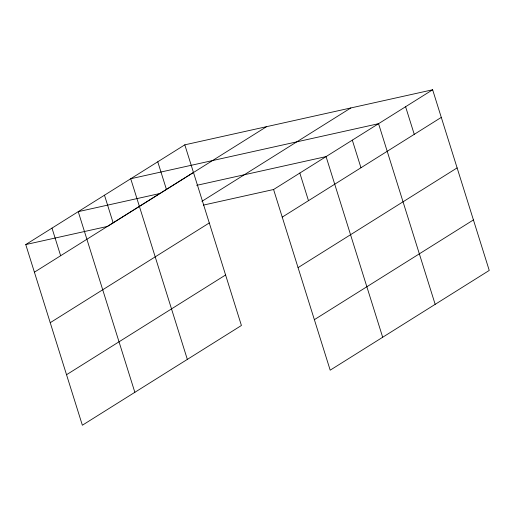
<?xml version="1.0" encoding="UTF-8"?>
<svg xmlns="http://www.w3.org/2000/svg" width="515" height="515" viewBox="0 0 515 515"><rect width="100%" height="100%" fill="white"/><g stroke="black" fill="none" stroke-linecap="round" stroke-linejoin="round"><path stroke-width="0.77" d="M184.808 144.831L241.419 325.486L82.361 425.223L25.75 244.567L184.808 144.831L432.639 89.777L489.25 270.433L330.192 370.169L273.581 189.514L432.639 89.777M34.402 272.184L193.46 172.448M133.108 210.365L107.532 226.4L25.75 244.567M133.778 209.946L159.347 193.91M185.593 177.45L160.023 193.486L78.241 211.659L134.853 392.308M186.269 177.031L266.59 126.664M201.893 201.352L350.85 107.944M50.232 322.686L209.283 222.95M282.233 217.13L441.291 117.388M66.538 374.72L225.589 274.984M298.063 267.633L457.114 167.896M314.369 319.667L473.42 219.931M196.691 185.342L326.072 156.599L382.684 337.254M203.367 205.112L273.581 189.514M405.595 106.734L414.253 134.344M435.169 304.339L378.557 123.69L130.726 178.744L187.338 359.399M352.312 140.144L360.97 167.761M299.827 173.059L308.479 200.67M157.764 161.787L166.422 189.404M104.481 195.198L113.139 222.815M51.996 228.113L60.648 255.73"/></g></svg>
